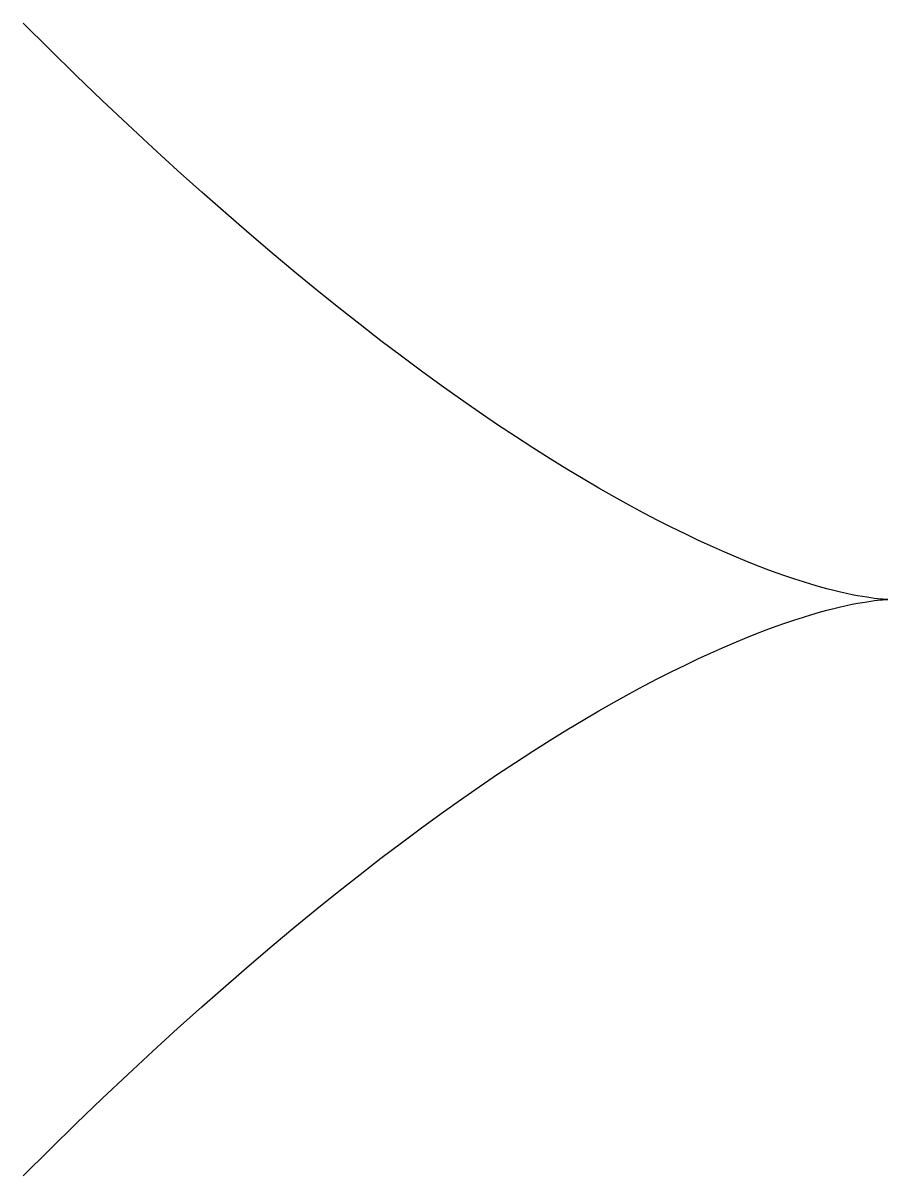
# Model space of a CAD drawing. Header units: metres. Extents: x 0 to 0.75, y 0 to 1.
import ezdxf

# ---------------------------------------------------------------- set-up
doc = ezdxf.new("R2010")
doc.units = ezdxf.units.M

msp = doc.modelspace()

# ---------------------------------------------------------------- linework, layer by layer
at = {"layer": 'MyLayer'}
msp.add_open_spline([(0, 0), (1, 1), (1, 0), (0, 1)], degree=3, dxfattribs=at)

doc.saveas('drawing.dxf')
